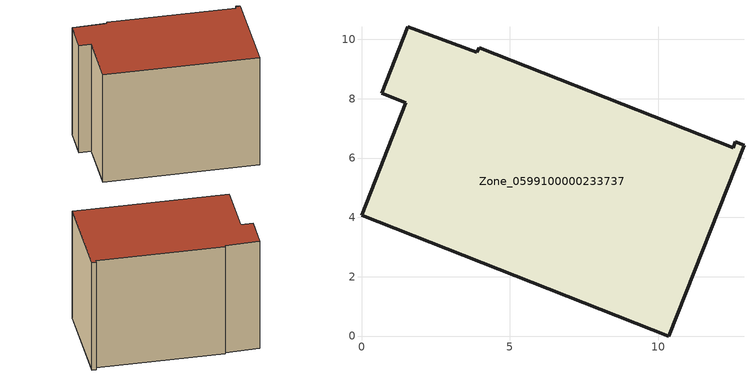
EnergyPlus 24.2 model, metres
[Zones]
Zone_0599100000233737
 floor ground (C_G): 3.89,9.57 3.96,9.73 12.53,6.35 12.6,6.55 12.9,6.43 10.37,0 0,4.08 1.49,7.86 0.68,8.18 1.56,10.42 z0
 wall outside (C_F): 10.37,0 12.9,6.43 12.6,6.55 12.53,6.35 3.96,9.73 3.89,9.57 1.56,10.42 0.68,8.18 1.49,7.86 0,4.08 10.37,0 z0:8.8
 roof outside (C_R): 1.56,10.42 0.68,8.18 1.49,7.86 0,4.08 10.37,0 12.9,6.43 12.6,6.55 12.53,6.35 3.96,9.73 3.89,9.57 z8.8
[BUILDING]
Pand.0599100000233737: North Axis=0; Terrain=City; Loads Convergence Tolerance Value=0.04; Temperature Convergence Tolerance Value=0.4; Solar Distribution=FullExterior; Maximum Number of Warmup Days=25; Minimum Number of Warmup Days=1
[Site:Location]
Rotterdam.The.Hague.AP_ZH_NLD Design_Conditions: Latitude=51.96; Longitude=4.45; Time Zone=1; Elevation=-4.5
[SITE:GROUNDTEMPERATURE:BUILDINGSURFACE]
18, 18, 18, 18, 18, 18, 18, 18, 18, 18, 18, 18
[MATERIAL] Thermal Absorptance=0.9; Solar Absorptance=0.7; Visible Absorptance=0.7
Name | Roughness | Thickness | Conductivity | Density | Specific Heat
G.TC.1946-1964 | MediumSmooth | 0.15 | 1 | 540 | 1210
F.TC.1946-1964 | Rough | 0.3 | 0.857143 | 1920 | 840
R.TC.1946-1964 | MediumRough | 0.2 | 0.235294 | 1500 | 1000
[CONSTRUCTION]
C_G: G.TC.1946-1964
C_F: F.TC.1946-1964
C_R: R.TC.1946-1964
[ZONE]
Zone_0599100000233737: Type=1; Multiplier=1; Ceiling Height=Autocalculate; Volume=Autocalculate; Floor Area=autocalculate; Part of Total Floor Area=Yes
[ZONEINFILTRATION:DESIGNFLOWRATE]
Infil_Zone_0599100000233737: Zone or ZoneList or Space or SpaceList=Zone_0599100000233737; Schedule=AlwaysOn; Design Flow Rate Calculation Method=Flow/Area; Flow Rate per Floor Area=0.003; Constant Term Coefficient=1; Temperature Term Coefficient=0; Velocity Term Coefficient=0; Velocity Squared Term Coefficient=0
[HVACTEMPLATE:ZONE:IDEALLOADSAIRSYSTEM]
Zone_0599100000233737: Maximum Heating Supply Air Temperature=50; Minimum Cooling Supply Air Temperature=13; Maximum Heating Supply Air Humidity Ratio=0.0156; Minimum Cooling Supply Air Humidity Ratio=0.0077; Heating Limit=NoLimit; Cooling Limit=NoLimit; Dehumidification Control Type=ConstantSensibleHeatRatio; Cooling Sensible Heat Ratio=0.7; Dehumidification Setpoint=60; Humidification Control Type=None; Humidification Setpoint=30; Outdoor Air Method=None; Outdoor Air Flow Rate per Person=0.00944; Outdoor Air Flow Rate per Zone Floor Area=0; Outdoor Air Flow Rate per Zone=0; Demand Controlled Ventilation Type=None; Outdoor Air Economizer Type=NoEconomizer; Heat Recovery Type=None; Sensible Heat Recovery Effectiveness=0.7; Latent Heat Recovery Effectiveness=0.65
[ZONECONTROL:THERMOSTAT]
ThermostatControl_Zone_0599100000233737: Zone or ZoneList=Zone_0599100000233737; Control Type Schedule=DualSetpointControlType; Control 1=Thermostat_Zone_0599100000233737; Temperature Difference Between Cutout And Setpoint=0
[THERMOSTATSETPOINT:DUALSETPOINT]
Thermostat_Zone_0599100000233737: Heating Setpoint Temperature Schedule=HeatingSetpoint_Zone_0599100000233737; Cooling Setpoint Temperature Schedule=CoolingSetpoint_Zone_0599100000233737
[SCHEDULE:COMPACT]
HeatingSetpoint_Zone_0599100000233737: Through: 12/31, For: AllDays, Until: 24:00, 21
CoolingSetpoint_Zone_0599100000233737: Through: 12/31, For: AllDays, Until: 24:00, 24
DualSetpointControlType: Through: 12/31, For: AllDays, Until: 24:00, 4
AlwaysOn: Through: 12/31, For: AllDays, Until: 24:00, 1
